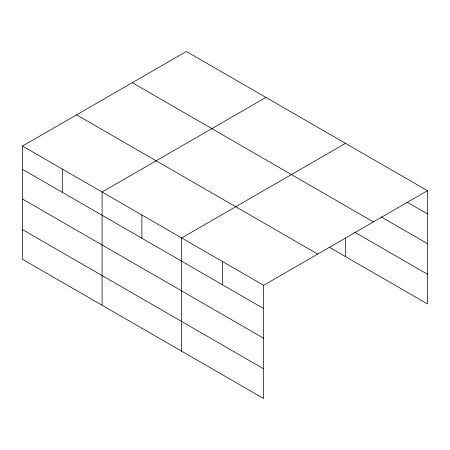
<?xml version="1.0" encoding="UTF-8"?>
<svg xmlns="http://www.w3.org/2000/svg" width="450" height="450" viewBox="0 0 450 450"><rect width="100%" height="100%" fill="white"/><g stroke="black" fill="none" stroke-linecap="round" stroke-linejoin="round"><path stroke-width="0.67" d="M22.5 146.064L263.649 285.289L263.649 398.531L22.5 259.307L22.5 146.064L186.351 51.469L427.5 190.693L427.5 303.936L329.231 247.202M265.928 97.414L102.077 192.009L102.077 305.252M345.51 143.353L181.659 237.954L181.659 351.197M263.649 285.289L427.5 190.693M407.002 202.123L427.5 213.958M381.077 216.849L427.5 243.653M132.278 82.682L373.427 221.912M354.549 232.127L427.5 274.241M76.573 114.846L317.723 254.076M22.5 169.329L263.649 308.554M22.5 199.024L263.649 338.248M22.5 229.612L263.649 368.843M345.51 237.954L345.51 256.601M222.654 261.624L222.654 284.889M141.868 214.982L141.868 238.247M62.291 169.037L62.291 192.302"/></g></svg>
